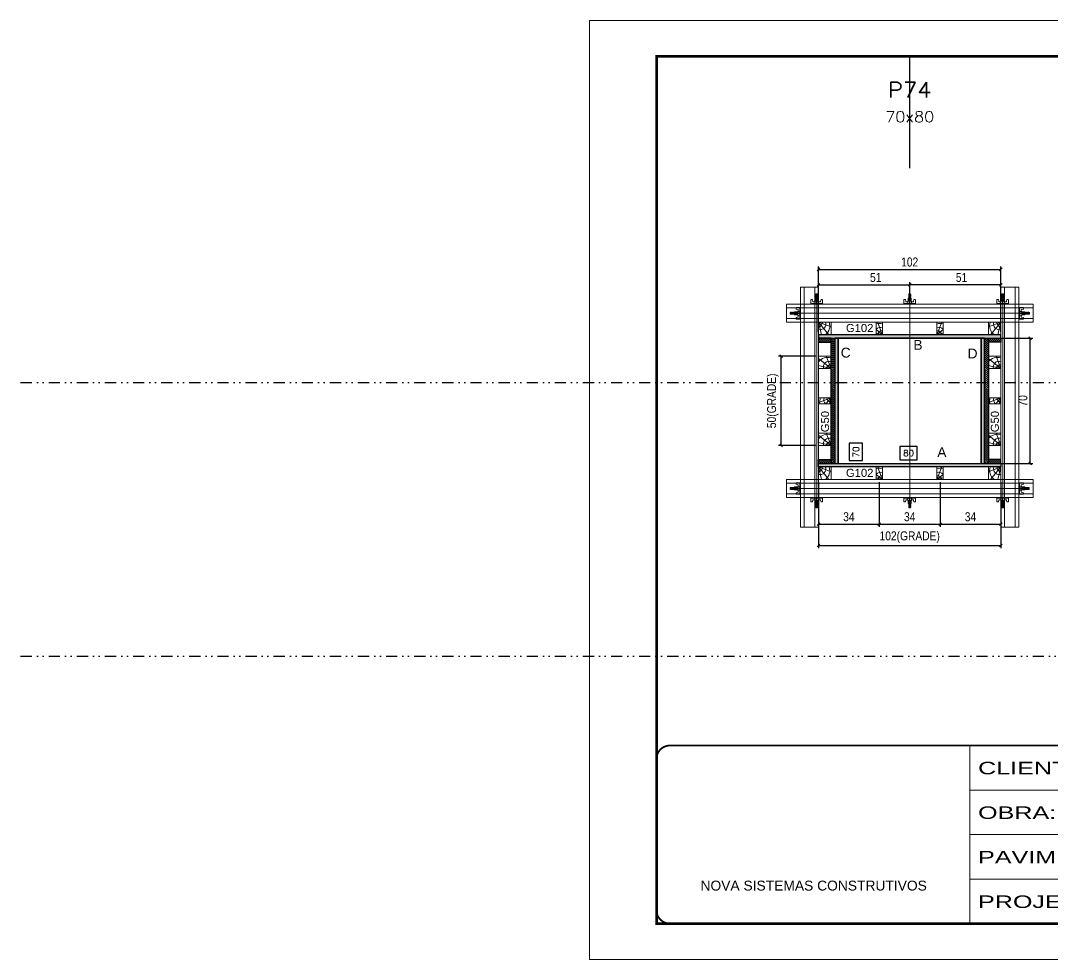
# Model space of a CAD drawing. Header units: millimetres. Extents: x 13777 to 27878, y -21631 to 6985.
# Drawn here: x 13777 to 14931, y -957 to 93 of the extents above; entities that cross this region are included whole.
import ezdxf
from ezdxf.enums import TextEntityAlignment as Align

# ---------------------------------------------------------------- set-up
doc = ezdxf.new("R2010")
doc.units = ezdxf.units.MM
for name, pattern in [('CONTINUO', [0]), ('DASHED', [0.75, 0.5, -0.25]), ('DIVIDE2', [0.625, 0.25, -0.125, 0, -0.125, 0, -0.125]), ('HIDDEN', [0.375, 0.25, -0.125])]:
    doc.linetypes.add(name, pattern=pattern)
for name, color, linetype in [('CHAPA', 1, 'Continuous'), ('COTA', 241, 'Continuous'), ('MEIO_PONT', 93, 'Continuous'), ('Nível', 160, 'Continuous'), ('Painéis', 200, 'Continuous'), ('SARRAFO', 251, 'Continuous'), ('Texto de Titulo', 7, 'Continuous'), ('Texto Qtd Sarr', 242, 'Continuous'), ('TEXTO_GERAL', 7, 'Continuous')]:
    doc.layers.add(name, color=color, linetype=linetype)
for name, color, linetype, lineweight in [('Folhas', 255, 'Continuous', 9), ('Hachura', 251, 'Continuous', 9), ('Madeira', 126, 'Continuous', 18), ('Perfil Metálico', 224, 'Continuous', 18), ('SARRAFO DE PRESSAO', 251, 'DASHED', 9), ('Texto Seção', 7, 'Continuous', 15)]:
    doc.layers.add(name, color=color, linetype=linetype, lineweight=lineweight)
doc.styles.add('ARIAL', font='arial.ttf')
doc.styles.add('COTA TECNICA 2X', font='techl___.ttf', dxfattribs={"height": 10})
doc.styles.add('ROMANS', font='romans.shx')
doc.styles.add('SANSSERIF', font='sas_____.pfb')
doc.styles.add('Tecnologia', font='')
doc.styles.get('Tecnologia').set_extended_font_data('Forgotten Futurist')
doc.dimstyles.new('SECAO PILAR', dxfattribs={"dimtxt": 10, "dimasz": 3, "dimexe": 3, "dimexo": 3, "dimgap": 3, "dimtad": 1, "dimdec": 1, "dimlfac": 0.5, "dimzin": 12, "dimdsep": 46, "dimtxsty": 'COTA TECNICA 2X', "dimblk1": 'OBLIQUE', "dimblk2": 'OBLIQUE', "dimsah": 1, "dimcen": 0.9, "dimclrd": 256, "dimclre": 256, "dimclrt": 256, "dimadec": 1, "dimazin": 3, "dimtfac": 1, "dimtdec": 1, "dimtmove": 0, "dimatfit": 3, "dimfxl": 1, "dimtolj": 1, "dimtzin": 12, "dimarcsym": 0})
doc.dimstyles.new('SECÇÃO 2', dxfattribs={"dimtxt": 7, "dimasz": 6, "dimexe": 0.18, "dimexo": 2, "dimgap": -4, "dimtad": 3, "dimdec": 1, "dimlfac": 0.5, "dimzin": 12, "dimdsep": 46, "dimtxsty": 'ROMANS', "dimblk": 'ARCHTICK', "dimcen": 0.09, "dimse1": 1, "dimse2": 1, "dimsd1": 1, "dimsd2": 1, "dimclrd": 180, "dimclre": 5, "dimclrt": 1, "dimadec": 0, "dimazin": 3, "dimtfac": 1, "dimtdec": 1, "dimtofl": 0, "dimtmove": 0, "dimatfit": 3, "dimldrblk": 'ARCHTICK', "dimfxl": 1, "dimtolj": 1, "dimtzin": 0, "dimarcsym": 0})

# ---------------------------------------------------------------- blocks, each defined once
blk = doc.blocks.new('9999999999')
at = {"color": 30, "linetype": 'CONTINUO'}
for p, q in [((98564.6, 34230.2), (98564.6, 34429.4)), ((98564.6, 34379.6), (99584, 34379.6)), ((98564.6, 34329.8), (99488, 34329.8)), ((99584, 34329.8), (99488, 34329.8)), ((99488, 34329.8), (99488, 34230.2)), ((98564.6, 34280), (99488, 34280))]:
    blk.add_line(p, q, dxfattribs=at)
at = {"color": 30, "linetype": 'CONTINUO', "const_width": 2}
blk.add_lwpolyline([(99584, 34230.2), (99584, 34414.4, 0.414214), (99569, 34429.4), (98229, 34429.4, 0.414214), (98214, 34414.4), (98214, 34245.2, 0.414214), (98229, 34230.2), (99584, 34230.2)], format="xyb", dxfattribs=at)
at = {"layer": 'Folhas'}
blk.add_lwpolyline([(98139, 34190.2), (99624, 34190.2), (99624, 35240.2), (98139, 35240.2)], close=True, dxfattribs=at)
at = {"layer": 'Folhas', "color": 30, "const_width": 3}
blk.add_lwpolyline([(98214, 34230.2), (99584, 34230.2), (99584, 35200.2), (98214, 35200.2)], close=True, dxfattribs=at)
at = {"color": 7, "linetype": 'Continuous', "ltscale": 5, "style": 'ARIAL'}
for s, height, p in [('SKR', 15.48, (98837.7, 34393.1)), ('LEAF LOEFGREN', 15.483, (98837.7, 34343.3)), ('3° SUBSOLO', 15.48, (98837.7, 34293.5)), ('NOVA SISTEMAS CONSTRUTIVOS', 11.059, (98263.2, 34267.2)), ('PILARES', 15.48, (98837.7, 34243.7))]:
    blk.add_text(s, height=height, dxfattribs=at).set_placement(p)
at = {"layer": 'Folhas', "color": 7, "style": 'Tecnologia', "width": 1.5}
for s, p in [('CLIENTE:', (98573.7, 34397.2)), ('OBRA:', (98573.7, 34347.3)), ('PAVIMENTO:', (98573.7, 34297.5)), ('PROJETO:', (98573.7, 34247.7))]:
    blk.add_text(s, height=14, dxfattribs=at).set_placement(p)
blk = doc.blocks.new('titulo1')
at = {"layer": 'Defpoints', "color": 252, "linetype": 'HIDDEN', "ltscale": 2}
blk.add_line((0, 0), (0, 125), dxfattribs=at)
at = {"layer": 'Defpoints', "style": 'ROMANS', "oblique": 15}
blk.add_attdef('FOLHA', text='', height=10, dxfattribs=at).set_placement((0, 15.6), align=Align.MIDDLE_CENTER)
at = {"layer": 'Texto Qtd Sarr', "color": 3, "style": 'ROMANS', "oblique": 15}
for tag, height, p in [('TITULO', 17, (0, 71.4)), ('SEÇÃO', 12, (0, 41.5))]:
    blk.add_attdef(tag, text='', height=height, dxfattribs=at).set_placement(p, align=Align.MIDDLE_CENTER)
blk = doc.blocks.new('*D1592')
at = {"layer": 'COTA', "color": 180, "lineweight": -2, "transparency": 16777216}
for p, q in [((14780.1, -383), (14760.8, -383)), ((14760.8, -383), (14760.8, -398)), ((14780.1, -398), (14780.1, -383)), ((14760.8, -398), (14780.1, -398))]:
    blk.add_line(p, q, dxfattribs=at)
at = {"layer": 'Defpoints', "color": 0, "transparency": 16777216}
for p in [(14691.7, -402), (14851.7, -402), (14851.7, -402)]:
    blk.add_point(p, dxfattribs=at)
at = {"layer": 'COTA', "color": 1, "transparency": 16777216, "insert": (14770.5, -390.5), "char_height": 7, "attachment_point": 5, "style": 'ROMANS'}
blk.add_mtext('\\A1;80', dxfattribs=at)
blk = doc.blocks.new('_ArchTick')
at = {"color": 0, "linetype": 'ByBlock', "const_width": 0.15}
blk.add_lwpolyline([(-0.5, -0.5), (0.5, 0.5)], dxfattribs=at)
blk = doc.blocks.new('*D1593')
at = {"layer": 'COTA', "color": 180, "lineweight": -2, "transparency": 16777216}
for p, q in [((14719, -379.4), (14704, -379.4)), ((14704, -379.4), (14704, -398.7)), ((14719, -398.7), (14719, -379.4)), ((14704, -398.7), (14719, -398.7))]:
    blk.add_line(p, q, dxfattribs=at)
at = {"layer": 'Defpoints', "color": 0, "transparency": 16777216}
for p in [(14691.7, -262), (14723, -262), (14691.7, -402)]:
    blk.add_point(p, dxfattribs=at)
at = {"layer": 'COTA', "color": 1, "transparency": 16777216, "insert": (14711.5, -389.1), "char_height": 7, "attachment_point": 5, "rotation": 90, "style": 'ROMANS'}
blk.add_mtext('\\A1;70', dxfattribs=at)
blk = doc.blocks.new('_Oblique')
at = {"color": 0, "linetype": 'ByBlock', "lineweight": -2}
blk.add_line((-0.5, -0.5), (0.5, 0.5), dxfattribs=at)
blk = doc.blocks.new('*D1609')
at = {"layer": 'COTA', "lineweight": -2, "transparency": 16777216}
for p, q in [((14858.3, -262), (14909.4, -262)), ((14906.4, -402), (14906.4, -262)), ((14858.3, -402), (14909.4, -402))]:
    blk.add_line(p, q, dxfattribs=at)
at = {"layer": 'Defpoints', "color": 0, "transparency": 16777216}
for p in [(14855.3, -262), (14906.4, -262), (14855.3, -402)]:
    blk.add_point(p, dxfattribs=at)
at = {"layer": 'COTA', "lineweight": -2, "transparency": 16777216, "xscale": 3, "yscale": 3, "zscale": 3}
for p, rotation in [((14906.4, -262), 90), ((14906.4, -402), 270)]:
    blk.add_blockref('_Oblique', p, dxfattribs=dict(at, rotation=rotation))
at = {"layer": 'COTA', "transparency": 16777216, "insert": (14898.3, -332), "char_height": 10, "attachment_point": 5, "rotation": 90, "style": 'COTA TECNICA 2X'}
blk.add_mtext('\\A1;70', dxfattribs=at)
blk = doc.blocks.new('*D1594')
at = {"layer": 'COTA', "lineweight": -2, "transparency": 16777216}
for p, q in [((14669.7, -423), (14669.7, -496.8)), ((14873.7, -423), (14873.7, -496.8)), ((14669.7, -493.8), (14873.7, -493.8))]:
    blk.add_line(p, q, dxfattribs=at)
at = {"layer": 'Defpoints', "color": 0, "transparency": 16777216}
for p in [(14669.7, -420), (14873.7, -420), (14873.7, -493.8)]:
    blk.add_point(p, dxfattribs=at)
at = {"layer": 'COTA', "lineweight": -2, "transparency": 16777216, "xscale": 3, "yscale": 3, "zscale": 3, "rotation": 180}
blk.add_blockref('_Oblique', (14669.7, -493.8), dxfattribs=at)
at = {"layer": 'COTA', "lineweight": -2, "transparency": 16777216, "xscale": 3, "yscale": 3, "zscale": 3}
blk.add_blockref('_Oblique', (14873.7, -493.8), dxfattribs=at)
at = {"layer": 'COTA', "transparency": 16777216, "insert": (14771.7, -484.5), "char_height": 10, "attachment_point": 5, "style": 'COTA TECNICA 2X'}
blk.add_mtext('\\A1;102(GRADE)', dxfattribs=at)
blk = doc.blocks.new('*D1595')
at = {"layer": 'COTA', "lineweight": -2, "transparency": 16777216}
for p, q in [((14805.7, -423), (14805.7, -472.9)), ((14873.7, -423), (14873.7, -472.9)), ((14805.7, -469.9), (14873.7, -469.9))]:
    blk.add_line(p, q, dxfattribs=at)
at = {"layer": 'Defpoints', "color": 0, "transparency": 16777216}
for p in [(14805.7, -420), (14873.7, -420), (14873.7, -469.9)]:
    blk.add_point(p, dxfattribs=at)
at = {"layer": 'COTA', "lineweight": -2, "transparency": 16777216, "xscale": 3, "yscale": 3, "zscale": 3, "rotation": 180}
blk.add_blockref('_Oblique', (14805.7, -469.9), dxfattribs=at)
at = {"layer": 'COTA', "lineweight": -2, "transparency": 16777216, "xscale": 3, "yscale": 3, "zscale": 3}
blk.add_blockref('_Oblique', (14873.7, -469.9), dxfattribs=at)
at = {"layer": 'COTA', "transparency": 16777216, "insert": (14839.7, -461.7), "char_height": 10, "attachment_point": 5, "style": 'COTA TECNICA 2X'}
blk.add_mtext('\\A1;34', dxfattribs=at)
blk = doc.blocks.new('*D1596')
at = {"layer": 'COTA', "lineweight": -2, "transparency": 16777216}
for p, q in [((14669.7, -423), (14669.7, -472.9)), ((14737.7, -423), (14737.7, -472.9)), ((14669.7, -469.9), (14737.7, -469.9))]:
    blk.add_line(p, q, dxfattribs=at)
at = {"layer": 'Defpoints', "color": 0, "transparency": 16777216}
for p in [(14669.7, -420), (14737.7, -420), (14737.7, -469.9)]:
    blk.add_point(p, dxfattribs=at)
at = {"layer": 'COTA', "lineweight": -2, "transparency": 16777216, "xscale": 3, "yscale": 3, "zscale": 3, "rotation": 180}
blk.add_blockref('_Oblique', (14669.7, -469.9), dxfattribs=at)
at = {"layer": 'COTA', "lineweight": -2, "transparency": 16777216, "xscale": 3, "yscale": 3, "zscale": 3}
blk.add_blockref('_Oblique', (14737.7, -469.9), dxfattribs=at)
at = {"layer": 'COTA', "transparency": 16777216, "insert": (14703.7, -461.7), "char_height": 10, "attachment_point": 5, "style": 'COTA TECNICA 2X'}
blk.add_mtext('\\A1;34', dxfattribs=at)
blk = doc.blocks.new('*D1597')
at = {"layer": 'COTA', "lineweight": -2, "transparency": 16777216}
for p, q in [((14737.7, -423), (14737.7, -472.9)), ((14805.7, -423), (14805.7, -472.9)), ((14737.7, -469.9), (14805.7, -469.9))]:
    blk.add_line(p, q, dxfattribs=at)
at = {"layer": 'Defpoints', "color": 0, "transparency": 16777216}
for p in [(14737.7, -420), (14805.7, -420), (14805.7, -469.9)]:
    blk.add_point(p, dxfattribs=at)
at = {"layer": 'COTA', "lineweight": -2, "transparency": 16777216, "xscale": 3, "yscale": 3, "zscale": 3, "rotation": 180}
blk.add_blockref('_Oblique', (14737.7, -469.9), dxfattribs=at)
at = {"layer": 'COTA', "lineweight": -2, "transparency": 16777216, "xscale": 3, "yscale": 3, "zscale": 3}
blk.add_blockref('_Oblique', (14805.7, -469.9), dxfattribs=at)
at = {"layer": 'COTA', "transparency": 16777216, "insert": (14771.7, -461.7), "char_height": 10, "attachment_point": 5, "style": 'COTA TECNICA 2X'}
blk.add_mtext('\\A1;34', dxfattribs=at)
blk = doc.blocks.new('*D1598')
at = {"layer": 'COTA', "lineweight": -2, "transparency": 16777216}
for p, q in [((14669.7, -255), (14669.7, -181.9)), ((14873.7, -255), (14873.7, -181.9)), ((14669.7, -184.9), (14873.7, -184.9))]:
    blk.add_line(p, q, dxfattribs=at)
at = {"layer": 'Defpoints', "color": 0, "transparency": 16777216}
for p in [(14873.7, -184.9), (14669.7, -258), (14873.7, -258)]:
    blk.add_point(p, dxfattribs=at)
at = {"layer": 'COTA', "lineweight": -2, "transparency": 16777216, "xscale": 3, "yscale": 3, "zscale": 3, "rotation": 180}
blk.add_blockref('_Oblique', (14669.7, -184.9), dxfattribs=at)
at = {"layer": 'COTA', "lineweight": -2, "transparency": 16777216, "xscale": 3, "yscale": 3, "zscale": 3}
blk.add_blockref('_Oblique', (14873.7, -184.9), dxfattribs=at)
at = {"layer": 'COTA', "transparency": 16777216, "insert": (14771.7, -176.8), "char_height": 10, "attachment_point": 5, "style": 'COTA TECNICA 2X'}
blk.add_mtext('\\A1;102', dxfattribs=at)
blk = doc.blocks.new('*D1599')
at = {"layer": 'COTA', "lineweight": -2, "transparency": 16777216}
for p, q in [((14669.7, -221), (14669.7, -199.1)), ((14669.7, -202.1), (14771.7, -202.1)), ((14771.7, -221), (14771.7, -199.1))]:
    blk.add_line(p, q, dxfattribs=at)
at = {"layer": 'Defpoints', "color": 0, "transparency": 16777216}
for p in [(14771.7, -202.1), (14669.7, -224), (14771.7, -224)]:
    blk.add_point(p, dxfattribs=at)
at = {"layer": 'COTA', "lineweight": -2, "transparency": 16777216, "xscale": 3, "yscale": 3, "zscale": 3, "rotation": 180}
blk.add_blockref('_Oblique', (14669.7, -202.1), dxfattribs=at)
at = {"layer": 'COTA', "lineweight": -2, "transparency": 16777216, "xscale": 3, "yscale": 3, "zscale": 3}
blk.add_blockref('_Oblique', (14771.7, -202.1), dxfattribs=at)
at = {"layer": 'COTA', "transparency": 16777216, "insert": (14733.7, -194), "char_height": 10, "attachment_point": 5, "style": 'COTA TECNICA 2X'}
blk.add_mtext('\\A1;51', dxfattribs=at)
blk = doc.blocks.new('*D1600')
at = {"layer": 'COTA', "lineweight": -2, "transparency": 16777216}
for p, q in [((14771.7, -221), (14771.7, -199.1)), ((14873.7, -202.1), (14771.7, -202.1)), ((14873.7, -221), (14873.7, -199.1))]:
    blk.add_line(p, q, dxfattribs=at)
at = {"layer": 'Defpoints', "color": 0, "transparency": 16777216}
for p in [(14771.7, -202.1), (14771.7, -224), (14873.7, -224)]:
    blk.add_point(p, dxfattribs=at)
at = {"layer": 'COTA', "lineweight": -2, "transparency": 16777216, "xscale": 3, "yscale": 3, "zscale": 3, "rotation": 180}
blk.add_blockref('_Oblique', (14771.7, -202.1), dxfattribs=at)
at = {"layer": 'COTA', "lineweight": -2, "transparency": 16777216, "xscale": 3, "yscale": 3, "zscale": 3}
blk.add_blockref('_Oblique', (14873.7, -202.1), dxfattribs=at)
at = {"layer": 'COTA', "transparency": 16777216, "insert": (14829.7, -194), "char_height": 10, "attachment_point": 5, "style": 'COTA TECNICA 2X'}
blk.add_mtext('\\A1;51', dxfattribs=at)
blk = doc.blocks.new('C')
at = {"layer": 'Hachura', "color": 0}
for p, q in [((0, 3.22), (0, -3.22)), ((0.45, 3.22), (0, 3.22)), ((0.46, 3.16), (0, 3.16)), ((0.46, 3.05), (0, 3.05)), ((0.46, 2.88), (0, 2.88)), ((0, 2.75), (0, -1.16)), ((0.46, 2.65), (0, 2.65)), ((0.46, 2.23), (0, 2.23)), ((0.46, 1.51), (0, 1.51)), ((0.39, 0.49), (0.17, 0.49)), ((0.45, -3.23), (0.45, 3.22)), ((0.45, 3.22), (2.58, 3.22)), ((1.74, 0.97), (0.45, 0.97)), ((1.45, 0.1), (0.45, 0.1)), ((1.35, 1.94), (1.35, 0.96)), ((2.58, 2.39), (1.47, 2.09)), ((1.74, -0.97), (1.74, 0.97)), ((1.74, 0.97), (1.74, 0.84)), ((1.74, 0.97), (1.74, 0.84)), ((1.74, 0.84), (3.35, 0.84)), ((3.35, 0.45), (1.74, 0.45)), ((2.58, 3.22), (2.58, 2.39)), ((3.32, 0.84), (3.32, -0.84)), ((3.35, 0.84), (3.35, -0.84)), ((3.68, 0.45), (3.35, 0.45)), ((3.84, -0.52), (3.35, 0.45)), ((3.35, 0.06), (3.67, -0.57)), ((3.68, 0.45), (4.16, -0.52)), ((3.72, 0.5), (4.25, -0.57)), ((4.37, -0.55), (3.83, 0.53)), ((4.15, 0.45), (3.93, 0.45)), ((4.42, -0.52), (3.93, 0.45)), ((4.15, 0.45), (4.26, 0.45)), ((4.26, 0.45), (4.74, -0.52)), ((4.3, 0.5), (4.83, -0.57)), ((4.95, -0.55), (4.41, 0.53)), ((4.51, 0.45), (4.84, 0.45)), ((5, -0.52), (4.51, 0.45)), ((4.84, 0.45), (5.32, -0.52)), ((4.88, 0.5), (5.41, -0.57)), ((5.53, -0.55), (4.99, 0.53)), ((5.58, -0.52), (5.09, 0.45)), ((5.42, 0.45), (5.09, 0.45)), ((5.58, -0.52), (5.09, 0.45)), ((5.42, 0.45), (5.74, -0.19)), ((5.46, 0.5), (5.74, -0.07)), ((5.74, 0.19), (5.57, 0.53)), ((5.74, 0.32), (5.68, 0.45)), ((5.68, 0.45), (5.74, 0.45)), ((5.74, 0.45), (5.9, 0.29)), ((5.74, 0.45), (5.74, -0.52)), ((5.9, -0.36), (5.9, 0.29)), ((0.45, 0), (0, 0)), ((0.46, -1.52), (0, -1.52)), ((0.46, -2.23), (0, -2.23)), ((0.46, -2.65), (0, -2.65)), ((0.46, -2.88), (0, -2.88)), ((0.46, -3.05), (0, -3.05)), ((0.46, -3.16), (0, -3.16)), ((0, -3.22), (2.57, -3.22)), ((0.08, -0.48), (0.29, -0.48)), ((0.29, -0.48), (0.4, -0.48)), ((0.45, 0), (0.45, -0.97)), ((0.45, -0.16), (1.45, -0.16)), ((0.45, -0.65), (0.45, -0.32)), ((0.45, -3.23), (0.45, -0.65)), ((0.45, -0.97), (1.74, -0.97)), ((1.35, -1.94), (1.35, -0.97)), ((2.58, -2.39), (1.47, -2.1)), ((3.35, -0.32), (1.74, -0.32)), ((3.35, -0.84), (1.74, -0.84)), ((2.58, -3.23), (2.58, -2.39)), ((3.35, -0.07), (3.58, -0.52)), ((3.35, -0.52), (3.58, -0.52)), ((3.84, -0.52), (4.16, -0.52)), ((4.42, -0.52), (4.74, -0.52)), ((4.63, -0.52), (4.74, -0.52)), ((5, -0.52), (5.32, -0.52)), ((5.58, -0.52), (5.74, -0.52)), ((5.74, -0.52), (5.9, -0.36)), ((5.74, -0.52), (5.74, -0.52))]:
    blk.add_line(p, q, dxfattribs=at)
for centre, radius, start, end in [((1.52, 1.94), 0.161, 104.74356, 180), ((1.44, -0.03), 0.129, 272.69497, 87.30503), ((3.81, 0.39), 0.143, 25.56881, 154.43119), ((4.39, 0.39), 0.143, 25.56881, 154.43119), ((4.97, 0.39), 0.143, 25.56881, 154.43119), ((5.55, 0.39), 0.143, 25.56881, 154.43119), ((0.17, -0.37), 0.174, 221.74404, 317.85924), ((1.52, -1.94), 0.161, 180, 255.25644), ((3.71, -0.4), 0.174, 222.14076, 318.25596), ((4.29, -0.4), 0.174, 222.14076, 318.25596), ((4.87, -0.4), 0.174, 222.14076, 318.25596), ((5.45, -0.4), 0.174, 222.14076, 318.25596), ((5.61, -0.4), 0.174, 317.85924, 318.25596)]:
    blk.add_arc(centre, radius, start, end, dxfattribs=at)
blk = doc.blocks.new('PONTALETE')
at = {"layer": 'Madeira'}
for q in [(2.71, 7), (7, 5.76), (7, 1.74)]:
    blk.add_line((0, 0), q, dxfattribs=at)
blk.add_lwpolyline([(0, 0), (7, 0), (7, 7), (0, 7)], close=True, dxfattribs=at)
for centre, radius, start, end in [((2.04, 0.06), 6.23, 37.28179, 109.09128), ((1.09, 0.9), 3.19, 343.60304, 109.98471), ((-0.21, -0.78), 3.09, 14.63219, 86.0383)]:
    blk.add_arc(centre, radius, start, end, dxfattribs=at)
blk = doc.blocks.new('MEIO PONTALETE')
at = {"layer": 'Madeira'}
for q in [(2.71, 7), (3.5, 2.88), (3.5, 0.87)]:
    blk.add_line((0, 0), q, dxfattribs=at)
blk.add_lwpolyline([(0, 0), (3.5, 0), (3.5, 7), (0, 7)], close=True, dxfattribs=at)
for centre, radius, start, end in [((2.04, 0.06), 6.23, 76.44987, 109.09128), ((1.09, 0.9), 3.19, 40.90626, 109.98471), ((-0.21, -0.78), 3.09, 14.63219, 86.0383)]:
    blk.add_arc(centre, radius, start, end, dxfattribs=at)
blk = doc.blocks.new('*D1601')
at = {"layer": 'COTA', "lineweight": -2, "transparency": 16777216}
for p, q in [((14666.7, -282), (14624.9, -282)), ((14627.9, -382), (14627.9, -282)), ((14666.7, -382), (14624.9, -382))]:
    blk.add_line(p, q, dxfattribs=at)
at = {"layer": 'Defpoints', "color": 0, "transparency": 16777216}
for p in [(14627.9, -282), (14669.7, -282), (14669.7, -382)]:
    blk.add_point(p, dxfattribs=at)
at = {"layer": 'COTA', "lineweight": -2, "transparency": 16777216, "xscale": 3, "yscale": 3, "zscale": 3}
for p, rotation in [((14627.9, -282), 90), ((14627.9, -382), 270)]:
    blk.add_blockref('_Oblique', p, dxfattribs=dict(at, rotation=rotation))
at = {"layer": 'COTA', "transparency": 16777216, "insert": (14618.7, -332), "char_height": 10, "attachment_point": 5, "rotation": 90, "style": 'COTA TECNICA 2X'}
blk.add_mtext('\\A1;50(GRADE)', dxfattribs=at)

msp = doc.modelspace()

# ---------------------------------------------------------------- hatches: boundary and pattern name
at = {"layer": 'Hachura'}
h = msp.add_hatch(color=256, dxfattribs=at)
h.dxf.hatch_style = 1
h.paths.add_polyline_path([(14873.72, -261.98), (14873.72, -257.98), (14669.72, -257.98), (14669.72, -261.98)])
h = msp.add_hatch(color=256, dxfattribs=at)
h.dxf.hatch_style = 1
h.paths.add_polyline_path([(14873.72, -261.98), (14873.72, -257.98), (14669.72, -257.98), (14669.72, -261.98)])
h = msp.add_hatch(dxfattribs=at)
h.set_pattern_fill('ANSI31', color=256, scale=0.5, angle=180, style=0)
h.set_pattern_definition([(225, (5545.7663, -23191.3918), (1.12253202, -1.12253202), [])])
h.paths.add_polyline_path([(14683.72, -261.98), (14683.72, -266.38), (14669.72, -266.38), (14669.72, -261.98)])
h = msp.add_hatch(dxfattribs=at)
h.set_pattern_fill('ANSI31', color=256, scale=0.5, angle=90, style=0)
h.set_pattern_definition([(135, (-8096.09, 9100.9682), (-1.12253202, -1.12253202), [])])
h.paths.add_polyline_path([(14688.12, -261.98), (14683.72, -261.98), (14683.72, -401.98), (14688.12, -401.98)])
h = msp.add_hatch(color=256, dxfattribs=at)
h.dxf.hatch_style = 1
h.paths.add_polyline_path([(14688.12, -401.98), (14691.72, -401.98), (14691.72, -261.98), (14688.12, -261.98)])
h = msp.add_hatch(color=256, dxfattribs=at)
h.dxf.hatch_style = 1
h.paths.add_polyline_path([(14688.12, -401.98), (14691.72, -401.98), (14691.72, -261.98), (14688.12, -261.98)])
h = msp.add_hatch(color=256, dxfattribs=at)
h.dxf.hatch_style = 1
h.paths.add_polyline_path([(14851.72, -401.98), (14855.32, -401.98), (14855.32, -261.98), (14851.72, -261.98)])
h = msp.add_hatch(color=256, dxfattribs=at)
h.dxf.hatch_style = 1
h.paths.add_polyline_path([(14851.72, -401.98), (14855.32, -401.98), (14855.32, -261.98), (14851.72, -261.98)])
h = msp.add_hatch(dxfattribs=at)
h.set_pattern_fill('ANSI31', color=256, scale=0.5, angle=90, style=0)
h.set_pattern_definition([(135, (-7924.49, 9100.9682), (-1.12253202, -1.12253202), [])])
h.paths.add_polyline_path([(14859.72, -261.98), (14855.32, -261.98), (14855.32, -401.98), (14859.72, -401.98)])
h = msp.add_hatch(dxfattribs=at)
h.set_pattern_fill('ANSI31', color=256, scale=0.5, angle=180, style=0)
h.set_pattern_definition([(225, (5370.7663, -23191.3918), (1.12253202, -1.12253202), [])])
h.paths.add_polyline_path([(14859.72, -261.98), (14859.72, -266.38), (14873.72, -266.38), (14873.72, -261.98)])
h = msp.add_hatch(dxfattribs=at)
h.set_pattern_fill('ANSI31', color=256, scale=0.5, angle=180, style=0)
h.set_pattern_definition([(225, (5545.7663, -23293.3918), (1.12253202, -1.12253202), [])])
h.paths.add_polyline_path([(14683.72, -401.98), (14683.72, -397.58), (14669.72, -397.58), (14669.72, -401.98)])
h = msp.add_hatch(color=256, dxfattribs=at)
h.dxf.hatch_style = 1
h.paths.add_polyline_path([(14873.72, -401.98), (14873.72, -405.98), (14669.72, -405.98), (14669.72, -401.98)])
h = msp.add_hatch(color=256, dxfattribs=at)
h.dxf.hatch_style = 1
h.paths.add_polyline_path([(14873.72, -401.98), (14873.72, -405.98), (14669.72, -405.98), (14669.72, -401.98)])
h = msp.add_hatch(dxfattribs=at)
h.set_pattern_fill('ANSI31', color=256, scale=0.5, angle=180, style=0)
h.set_pattern_definition([(225, (5370.7663, -23293.3918), (1.12253202, -1.12253202), [])])
h.paths.add_polyline_path([(14859.72, -401.98), (14859.72, -397.58), (14873.72, -397.58), (14873.72, -401.98)])

# ---------------------------------------------------------------- linework, layer by layer
at = {"layer": 'CHAPA'}
for points in [[(14873.72, -261.98), (14873.72, -257.98), (14669.72, -257.98), (14669.72, -261.98)], [(14873.72, -261.98), (14873.72, -257.98), (14669.72, -257.98), (14669.72, -261.98)], [(14688.12, -401.98), (14691.72, -401.98), (14691.72, -261.98), (14688.12, -261.98)], [(14688.12, -401.98), (14691.72, -401.98), (14691.72, -261.98), (14688.12, -261.98)], [(14851.72, -401.98), (14855.32, -401.98), (14855.32, -261.98), (14851.72, -261.98)], [(14851.72, -401.98), (14855.32, -401.98), (14855.32, -261.98), (14851.72, -261.98)], [(14873.72, -401.98), (14873.72, -405.98), (14669.72, -405.98), (14669.72, -401.98)], [(14873.72, -401.98), (14873.72, -405.98), (14669.72, -405.98), (14669.72, -401.98)]]:
    msp.add_lwpolyline(points, close=True, dxfattribs=at)
at = {"layer": 'Hachura'}
for p, q in [((14667.72, -450.78), (14667.71, -216.98)), ((14771.71, -450.78), (14771.72, -216.98)), ((14875.72, -450.78), (14875.73, -216.98)), ((14638.88, -234.05), (14905.56, -234.04)), ((14638.92, -429.98), (14905.52, -429.96))]:
    msp.add_line(p, q, dxfattribs=at)
at = {"layer": 'Madeira'}
for points in [[(14873.72, -257.98), (14873.72, -243.98), (14669.72, -243.98), (14669.72, -257.98)], [(14683.72, -381.98), (14669.72, -381.98), (14669.72, -281.99), (14683.72, -281.99)], [(14873.72, -381.98), (14859.72, -381.98), (14859.72, -281.99), (14873.72, -281.99)], [(14873.72, -405.98), (14873.72, -419.98), (14669.72, -419.98), (14669.72, -405.98)]]:
    msp.add_lwpolyline(points, close=True, dxfattribs=at)
at = {"layer": 'Nível', "color": 4, "linetype": 'DIVIDE2', "ltscale": 50}
for p, q in [((13777.11, -311.44), (21531.15, -311.44)), ((13777.11, -617.44), (21531.15, -617.44))]:
    msp.add_line(p, q, dxfattribs=at)
at = {"layer": 'Painéis'}
msp.add_lwpolyline([(14691.72, -261.98), (14691.72, -401.98), (14851.72, -401.98), (14851.72, -261.98)], close=True, dxfattribs=at)
at = {"layer": 'Perfil Metálico'}
for p, q in [((14653.73, -204.96), (14653.73, -473.47)), ((14665.73, -204.96), (14665.73, -473.47)), ((14877.71, -204.96), (14877.71, -473.47)), ((14889.71, -204.96), (14889.71, -473.47))]:
    msp.add_line(p, q, dxfattribs=at)
for points in [[(14669.67, -204.96), (14649.67, -204.96), (14649.73, -473.47), (14669.73, -473.47)], [(14873.77, -204.96), (14893.77, -204.96), (14893.71, -473.47), (14873.71, -473.47)], [(14909.72, -223.98), (14909.72, -243.98), (14633.72, -243.98), (14633.72, -223.98)], [(14633.72, -239.98), (14633.72, -227.98), (14909.72, -227.98), (14909.72, -239.98)], [(14909.72, -439.98), (14909.72, -419.98), (14633.72, -419.98), (14633.72, -439.98)], [(14633.72, -423.98), (14633.72, -435.98), (14909.72, -435.98), (14909.72, -423.98)]]:
    msp.add_lwpolyline(points, close=True, dxfattribs=at)
at = {"layer": 'SARRAFO'}
for points in [[(14669.72, -266.38), (14683.72, -266.38), (14683.72, -261.98), (14669.72, -261.98)], [(14683.72, -401.98), (14683.72, -261.98), (14688.12, -261.98), (14688.12, -401.98)], [(14855.32, -401.98), (14855.32, -261.98), (14859.72, -261.98), (14859.72, -401.98)], [(14873.72, -266.38), (14859.72, -266.38), (14859.72, -261.98), (14873.72, -261.98)], [(14669.72, -397.58), (14683.72, -397.58), (14683.72, -401.98), (14669.72, -401.98)], [(14873.72, -397.58), (14859.72, -397.58), (14859.72, -401.98), (14873.72, -401.98)]]:
    msp.add_lwpolyline(points, close=True, dxfattribs=at)

# ---------------------------------------------------------------- block references
at = {"layer": 'Hachura', "linetype": 'Continuous', "yscale": 2, "zscale": 2}
for p, xscale, rotation in [((14667.72, -223.98), -2, 270), ((14771.71, -223.98), 2, 90), ((14875.72, -223.98), 2, 90), ((14649.68, -234.05), 2, 180), ((14893.76, -234.05), -2, 180), ((14667.72, -439.98), 2, 269.9999999999999), ((14771.71, -439.98), -2, 90), ((14875.72, -439.98), -2, 90)]:
    msp.add_blockref('C', p, dxfattribs=dict(at, xscale=xscale, rotation=rotation))
for p, xscale in [((14649.72, -429.98), -2), ((14893.72, -429.98), 2)]:
    msp.add_blockref('C', p, dxfattribs=dict(at, xscale=xscale))
at = {"layer": 'MEIO_PONT'}
for name, p, xscale, yscale, zscale, rotation in [('PONTALETE', (14669.72, -243.98), 2, 2, 2, 269.9999999999999), ('PONTALETE', (14873.72, -243.98), -2, 2, 2, 90), ('MEIO PONTALETE', (14683.72, -328.48), -1.999999997962732, 1.999999997962732, 1.999999997962732, 90), ('MEIO PONTALETE', (14873.72, -328.48), -1.999999997962732, 1.999999997962732, 1.999999997962732, 90), ('PONTALETE', (14669.72, -405.98), 2, 2, 2, 269.9999999999999), ('PONTALETE', (14873.72, -405.98), -2, 2, 2, 90)]:
    msp.add_blockref(name, p, dxfattribs=dict(at, xscale=xscale, yscale=yscale, zscale=zscale, rotation=rotation))
for name, p, xscale, yscale, zscale in [('MEIO PONTALETE', (14741.22, -257.98), -1.999999997962732, 1.999999997962732, 1.999999997962732), ('MEIO PONTALETE', (14802.22, -257.98), 1.999999997962732, 1.999999997962732, 1.999999997962732), ('PONTALETE', (14683.72, -295.99), -2, 2, 2), ('PONTALETE', (14873.72, -295.99), -2, 2, 2), ('PONTALETE', (14683.72, -381.98), -2, 2, 2), ('PONTALETE', (14873.72, -381.98), -2, 2, 2), ('MEIO PONTALETE', (14741.22, -419.98), -1.999999997962732, 1.999999997962732, 1.999999997962732), ('MEIO PONTALETE', (14802.22, -419.98), 1.999999997962732, 1.999999997962732, 1.999999997962732)]:
    msp.add_blockref(name, p, dxfattribs=dict(at, xscale=xscale, yscale=yscale, zscale=zscale))
at = {"layer": 'SARRAFO DE PRESSAO', "color": 6, "linetype": 'ByBlock'}
msp.add_blockref('9999999999', (-83725.51, -35146.93), dxfattribs=at)
at = {"layer": 'Texto Seção'}
ref = msp.add_blockref('titulo1', (14771.72, -71.72), dxfattribs=at)
ref.add_attrib('TITULO', 'P74', dxfattribs={"layer": 'Texto de Titulo', "color": 7, "height": 17, "style": 'ROMANS', "width": 1.1}).set_placement((14771.72, 15.78), align=Align.MIDDLE_CENTER)
ref.add_attrib('SEÇÃO', '70x80', dxfattribs={"layer": 'Texto de Titulo', "color": 7, "height": 12, "style": 'ROMANS', "width": 1.1}).set_placement((14771.72, -14.22), align=Align.MIDDLE_CENTER)

# ---------------------------------------------------------------- texts
at = {"layer": 'TEXTO_GERAL', "color": 0, "linetype": 'Continuous', "style": 'SANSSERIF'}
for p in [(14700.37, -250.53), (14700.37, -412.53)]:
    msp.add_text('G102', height=9, dxfattribs=at).set_placement(p, align=Align.MIDDLE_LEFT)
at = {"layer": 'TEXTO_GERAL', "style": 'ARIAL'}
for s, p in [('B', (14780.98, -269.43)), ('C', (14700.11, -278.08)), ('D', (14842.06, -279.09)), ('A', (14807.69, -389.4))]:
    msp.add_text(s, height=11, dxfattribs=at).set_placement(p, align=Align.MIDDLE_CENTER)
at = {"layer": 'TEXTO_GERAL', "color": 0, "linetype": 'Continuous', "char_height": 9, "width": 285.3299, "attachment_point": 7, "rotation": 90, "style": 'SANSSERIF'}
for insert in [(14681.58, -367.13), (14871.58, -367.13)]:
    msp.add_mtext('G50', dxfattribs=dict(at, insert=insert))

# ---------------------------------------------------------------- dimensions: what is measured, and where the dimension line sits
at = {"layer": 'COTA'}
for base, p1, p2, picture, middle in [((14873.72, -184.88), (14669.72, -257.98), (14873.72, -257.98), '*D1598', (14771.72, -176.78)), ((14737.72, -469.92), (14669.72, -419.98), (14737.72, -419.98), '*D1596', (14703.72, -461.7)), ((14805.72, -469.92), (14737.72, -419.98), (14805.72, -419.98), '*D1597', (14771.72, -461.7)), ((14873.72, -469.92), (14805.72, -419.98), (14873.72, -419.98), '*D1595', (14839.72, -461.7))]:
    dim = msp.add_linear_dim(base=base, p1=p1, p2=p2, dimstyle='SECAO PILAR', dxfattribs=at)
    dim.commit()
    dim.dimension.update_dxf_attribs({"geometry": picture, "text_midpoint": middle})
for base, p1, p2, dimstyle, picture, middle in [((14771.71, -202.08), (14669.72, -223.98), (14771.71, -223.98), 'SECAO PILAR', '*D1599', (14733.72, -202.08)), ((14851.72, -401.98), (14691.72, -401.98), (14851.72, -401.98), 'SECÇÃO 2', '*D1592', (14770.48, -401.98))]:
    dim = msp.add_linear_dim(base=base, p1=p1, p2=p2, dimstyle=dimstyle, dxfattribs=at)
    dim.commit()
    dim.dimension.update_dxf_attribs({"geometry": picture, "text_midpoint": middle, "dimtype": 160})
for base, p1, p2, angle, dimstyle, picture, middle in [((14771.71, -202.08), (14873.72, -223.98), (14771.71, -223.98), 180, 'SECAO PILAR', '*D1600', (14829.72, -202.08)), ((14723.01, -261.98), (14691.72, -401.98), (14691.72, -261.98), 90, 'SECÇÃO 2', '*D1593', (14723.01, -389.07))]:
    dim = msp.add_linear_dim(base=base, p1=p1, p2=p2, angle=angle, dimstyle=dimstyle, dxfattribs=at)
    dim.commit()
    dim.dimension.update_dxf_attribs({"geometry": picture, "text_midpoint": middle, "dimtype": 160})
dim = msp.add_linear_dim(base=(14906.36, -261.98), p1=(14855.32, -401.98), p2=(14855.32, -261.98), angle=90, dimstyle='SECAO PILAR', dxfattribs=at)
dim.commit()
dim.dimension.update_dxf_attribs({"geometry": '*D1609', "text_midpoint": (14898.25, -331.98)})
dim = msp.add_linear_dim(base=(14627.91, -281.99), p1=(14669.72, -381.98), p2=(14669.72, -281.99), angle=90, text='<>(GRADE)', dimstyle='SECAO PILAR', dxfattribs=at)
dim.commit()
dim.dimension.update_dxf_attribs({"geometry": '*D1601', "text_midpoint": (14618.69, -331.98)})
dim = msp.add_linear_dim(base=(14873.72, -493.76), p1=(14669.72, -419.98), p2=(14873.72, -419.98), text='<>(GRADE)', dimstyle='SECAO PILAR', dxfattribs=at)
dim.commit()
dim.dimension.update_dxf_attribs({"geometry": '*D1594', "text_midpoint": (14771.72, -484.54)})

doc.saveas('drawing.dxf')
